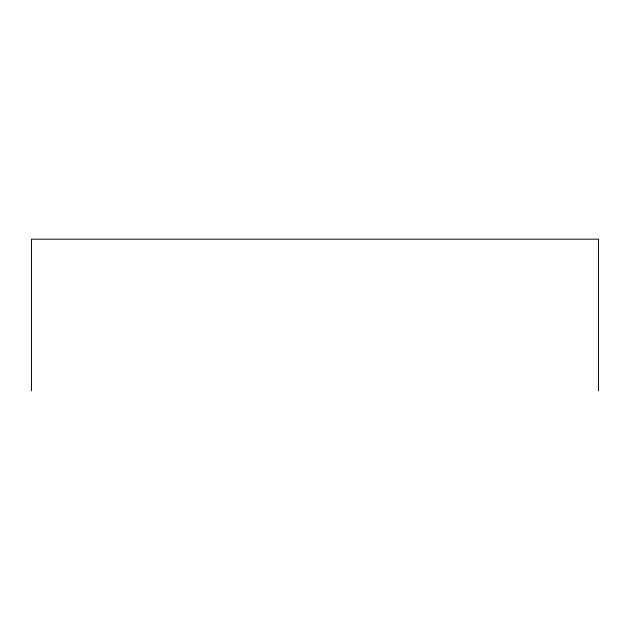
<?xml version="1.0" encoding="UTF-8"?>
<svg xmlns="http://www.w3.org/2000/svg" width="630" height="630" viewBox="0 0 630 630"><rect width="100%" height="100%" fill="white"/><g stroke="black" fill="none" stroke-linecap="round" stroke-linejoin="round"><path stroke-width="0.94" d="M598.5 390.82L598.5 239.18L31.5 239.18L31.5 390.82"/></g></svg>
